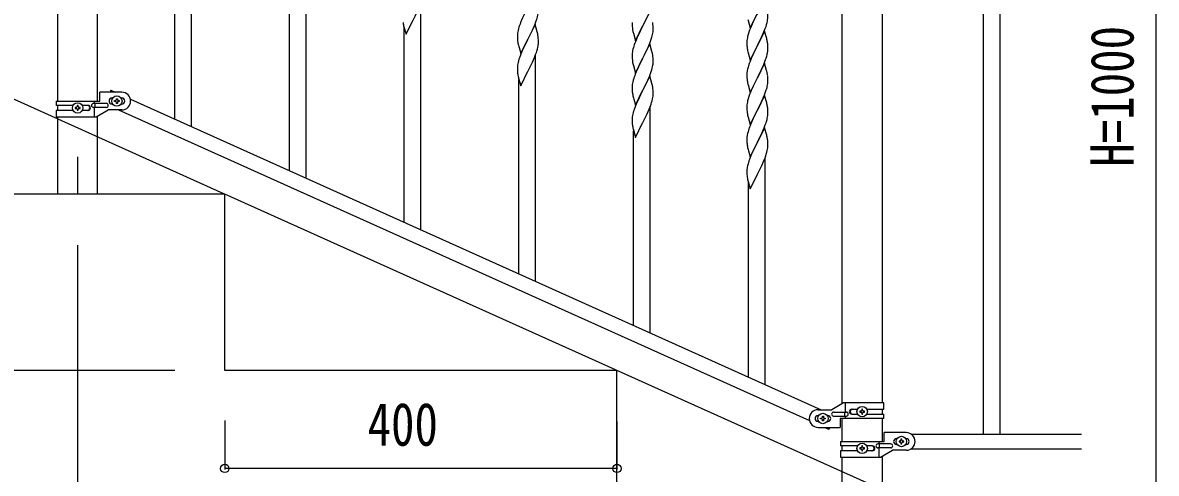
# Model space of a CAD drawing. Units: millimetres, scale not verified. Extents: x -4143 to 4140, y -2900 to 2898.
# Drawn here: x 749 to 1905, y -1877 to -1417 of the extents above; entities that cross this region are included whole.
import ezdxf
from ezdxf.enums import TextEntityAlignment as Align

# ---------------------------------------------------------------- set-up
doc = ezdxf.new("R2010")
doc.units = ezdxf.units.MM
doc.header["$LTSCALE"] = 10
for name, color, linetype in [('0-2_YKK_12', 2, 'Continuous'), ('0-3_YKK_A1', 4, 'Continuous'), ('0-4_YKK_D', 6, 'Continuous')]:
    doc.layers.add(name, color=color, linetype=linetype)
doc.styles.add('ＭＳ ゴシック', font='')
doc.styles.get('ＭＳ ゴシック').set_extended_font_data('MS Gothic')

msp = doc.modelspace()

# ---------------------------------------------------------------- linework, layer by layer
at = {"layer": '0-2_YKK_12'}
msp.add_line((804.89, -1554.38), (804.89, -1592.5), dxfattribs=at)
at = {"layer": '0-3_YKK_A1'}
for p, q in [((784.64, -1497.48), (784.64, -662.5)), ((825.14, -1497.48), (825.14, -662.5)), ((1728.39, -977.46), (1728.39, -1837.46)), ((1745.39, -977.46), (1745.39, -1837.46)), ((1584.64, -1806.31), (1584.64, -1047.46)), ((1625.14, -1047.46), (1625.14, -1805.52)), ((920.89, -1523.46), (920.89, -1292.19)), ((903.89, -1515.81), (903.89, -1317.4)), ((1037.89, -1576.12), (1037.89, -1344.85)), ((1020.89, -1568.47), (1020.89, -1370.05)), ((1154.89, -1628.78), (1154.89, -1397.5)), ((1137.89, -1621.12), (1137.89, -1422.71)), ((1271.89, -1681.43), (1271.89, -1450.16)), ((1508.39, -1448.41), (1508.6, -1447.08)), ((1254.89, -1673.78), (1254.89, -1475.36)), ((827.39, -1497.48), (827.39, -1488.48)), ((849.89, -1488.48), (827.39, -1488.48)), ((838.85, -1486.54), (837.97, -1488.48)), ((838.85, -1486.54), (843.16, -1488.48)), ((782.89, -1497.48), (782.89, -1501.98)), ((782.89, -1497.48), (827.39, -1497.48)), ((800.21, -1501.98), (782.89, -1501.98)), ((784.64, -1506.98), (784.64, -1501.98)), ((815.48, -1501.98), (809.56, -1501.98)), ((834.09, -1499.98), (821.01, -1499.98)), ((821.86, -1497.48), (821.86, -1499.98)), ((822.41, -1499.98), (822.41, -1503.98)), ((839.89, -1494.48), (840.52, -1494.48)), ((839.89, -1500.48), (840.52, -1500.48)), ((843.45, -1497.96), (842.49, -1497.96)), ((846.33, -1497), (847.29, -1497)), ((849.26, -1494.48), (849.89, -1494.48)), ((849.26, -1500.48), (849.89, -1500.48)), ((858.66, -1495.46), (1563.16, -1812.52)), ((1388.89, -1734.09), (1388.89, -1502.81)), ((782.89, -1506.98), (782.89, -1513.48)), ((800.22, -1506.98), (782.89, -1506.98)), ((782.89, -1513.48), (823.76, -1513.48)), ((784.64, -1592.5), (784.64, -1513.48)), ((803.45, -1504.01), (802.49, -1504.01)), ((806.33, -1504.97), (807.29, -1504.97)), ((815.48, -1506.98), (809.56, -1506.98)), ((834.09, -1503.98), (821.01, -1503.98)), ((821.86, -1503.98), (821.86, -1513.48)), ((823.76, -1513.48), (835.89, -1506.48)), ((825.14, -1592.5), (825.14, -1512.69)), ((849.89, -1506.48), (835.89, -1506.48)), ((846.61, -1506.48), (1551.12, -1823.55)), ((1371.89, -1726.44), (1371.89, -1528.02)), ((1505.89, -1786.74), (1505.89, -1555.47)), ((1488.89, -1779.09), (1488.89, -1580.67)), ((825.14, -1592.5), (784.64, -1592.5)), ((1559.89, -1812.52), (1573.89, -1812.52)), ((1586.01, -1805.52), (1573.89, -1812.52)), ((1575.69, -1815.02), (1588.77, -1815.02)), ((1626.89, -1805.52), (1586.01, -1805.52)), ((1587.36, -1819.02), (1587.36, -1815.02)), ((1587.92, -1815.02), (1587.92, -1805.52)), ((1594.29, -1812.02), (1600.22, -1812.02)), ((1603.45, -1814.04), (1602.49, -1814.04)), ((1606.33, -1815), (1607.29, -1815)), ((1609.56, -1812.02), (1626.89, -1812.02)), ((1625.14, -1812.02), (1625.14, -1817.02)), ((1626.89, -1812.02), (1626.89, -1805.52)), ((1560.52, -1818.52), (1559.89, -1818.52)), ((1560.52, -1824.52), (1559.89, -1824.52)), ((1563.45, -1822), (1562.49, -1822)), ((1566.33, -1821.04), (1567.29, -1821.04)), ((1569.89, -1818.52), (1569.26, -1818.52)), ((1569.89, -1824.52), (1569.26, -1824.52)), ((1575.69, -1819.02), (1588.77, -1819.02)), ((1582.39, -1821.52), (1582.39, -1830.52)), ((1626.89, -1821.52), (1582.39, -1821.52)), ((1584.64, -1844.96), (1584.64, -1821.52)), ((1587.92, -1821.52), (1587.92, -1819.02)), ((1594.29, -1817.02), (1600.21, -1817.02)), ((1609.56, -1817.02), (1626.89, -1817.02)), ((1625.14, -1821.52), (1625.14, -1844.96)), ((1626.89, -1821.52), (1626.89, -1817.02)), ((1559.89, -1830.52), (1582.39, -1830.52)), ((1566.61, -1830.52), (1570.93, -1832.46)), ((1571.8, -1830.52), (1570.93, -1832.46)), ((1627.39, -1844.96), (1627.39, -1835.96)), ((1649.89, -1835.96), (1627.39, -1835.96)), ((1654.86, -1837.46), (1828.74, -1837.46)), ((1582.89, -1844.96), (1582.89, -1849.46)), ((1582.89, -1844.96), (1627.39, -1844.96)), ((1600.21, -1849.46), (1582.89, -1849.46)), ((1584.64, -1854.46), (1584.64, -1849.46)), ((1615.48, -1849.46), (1609.56, -1849.46)), ((1634.09, -1847.46), (1621.01, -1847.46)), ((1621.86, -1844.96), (1621.86, -1847.46)), ((1622.41, -1847.46), (1622.41, -1851.46)), ((1639.89, -1841.96), (1640.52, -1841.96)), ((1639.89, -1847.96), (1640.52, -1847.96)), ((1643.45, -1844.48), (1642.49, -1844.48)), ((1646.33, -1845.44), (1647.29, -1845.44)), ((1649.26, -1841.96), (1649.89, -1841.96)), ((1649.26, -1847.96), (1649.89, -1847.96)), ((1582.89, -1854.46), (1582.89, -1860.96)), ((1600.22, -1854.46), (1582.89, -1854.46)), ((1582.89, -1860.96), (1623.76, -1860.96)), ((1584.64, -1952.5), (1584.64, -1860.96)), ((1603.45, -1851.48), (1602.49, -1851.48)), ((1606.33, -1852.44), (1607.29, -1852.44)), ((1615.48, -1854.46), (1609.56, -1854.46)), ((1634.09, -1851.46), (1621.01, -1851.46)), ((1621.86, -1851.46), (1621.86, -1860.96)), ((1623.76, -1860.96), (1635.89, -1853.96)), ((1625.14, -1860.17), (1625.14, -1952.5)), ((1649.89, -1853.96), (1635.89, -1853.96)), ((1654.86, -1852.46), (1828.74, -1852.46))]:
    msp.add_line(p, q, dxfattribs=at)
for points in [[(1271.29, -1386.49), (1264.06, -1401.35), (1263.9, -1401.68), (1260.9, -1407.66), (1259.79, -1409.99), (1258.67, -1412.42), (1257.59, -1414.91), (1256.56, -1417.44), (1255.99, -1418.96)], [(1137.11, -1419.75), (1137.32, -1420.69), (1137.57, -1421.64), (1139.84, -1429.29), (1147.06, -1414.44), (1147.23, -1414.1), (1148.95, -1410.72), (1150.67, -1407.2), (1151.57, -1405.31), (1152.68, -1402.87), (1153.75, -1400.36), (1154.95, -1397.32), (1155.68, -1395.3), (1156.17, -1393.81), (1156.74, -1391.86), (1157.2, -1389.96), (1157.47, -1388.6), (1157.66, -1387.28)], [(1505.29, -1393.19), (1498.06, -1408.06), (1497.54, -1409.08), (1494.9, -1414.37), (1493.79, -1416.69), (1492.67, -1419.12), (1490.96, -1423.13), (1490.17, -1425.16), (1489.45, -1427.18), (1488.66, -1429.66), (1488.14, -1431.58), (1487.83, -1432.98), (1487.59, -1434.33), (1487.43, -1435.63), (1487.37, -1436.45), (1487.34, -1437.25), (1487.36, -1439.12), (1487.39, -1440.13), (1487.44, -1441.07), (1487.52, -1442.23)], [(1488.32, -1414.31), (1488.57, -1415.27), (1490.84, -1422.92), (1498.06, -1408.06), (1498.23, -1407.73), (1499.95, -1404.34), (1501.45, -1401.28), (1502.34, -1399.41), (1503.89, -1395.99), (1504.33, -1394.99), (1505.37, -1392.46), (1506.5, -1389.43), (1507.17, -1387.43)], [(1254.11, -1439.53), (1254.32, -1440.47), (1254.64, -1441.67), (1255, -1442.94), (1256.84, -1449.08), (1264.06, -1434.22), (1264.23, -1433.89), (1265.95, -1430.5), (1267.9, -1426.52), (1268.57, -1425.1), (1269.68, -1422.66), (1270.96, -1419.64), (1272.14, -1416.6), (1272.85, -1414.59), (1273.32, -1413.1), (1273.87, -1411.17), (1274.2, -1409.75), (1274.47, -1408.38), (1274.66, -1407.07)], [(1388.29, -1406.28), (1381.06, -1421.13), (1380.9, -1421.46), (1378.55, -1426.12), (1376.79, -1429.77), (1376.34, -1430.74), (1375.23, -1433.2), (1373.96, -1436.22), (1373.17, -1438.25), (1372.45, -1440.26), (1371.66, -1442.74), (1371.14, -1444.67), (1370.83, -1446.07), (1370.59, -1447.42), (1370.43, -1448.71), (1370.37, -1449.54), (1370.34, -1450.34), (1370.36, -1452.2), (1370.39, -1453.21), (1370.44, -1454.15), (1370.54, -1455.6), (1370.69, -1456.91)], [(1488.06, -1446), (1488.32, -1447.18), (1488.57, -1448.14), (1490.84, -1455.78), (1498.06, -1440.92), (1498.23, -1440.59), (1502.34, -1432.28), (1503.68, -1429.36), (1504.75, -1426.85), (1506.14, -1423.31), (1506.85, -1421.3), (1507.47, -1419.32), (1507.99, -1417.39), (1508.3, -1416), (1508.54, -1414.64), (1508.7, -1413.35), (1508.76, -1412.52), (1508.78, -1411.72), (1508.78, -1410.57), (1508.73, -1408.85), (1508.67, -1407.6), (1508.56, -1406.19)], [(1271.29, -1419.36), (1264.06, -1434.22), (1263.72, -1434.89), (1260.45, -1441.45), (1259.34, -1443.82), (1258.23, -1446.28), (1256.76, -1449.81), (1255.99, -1451.84)], [(1274.02, -1428.9), (1273.8, -1427.96), (1273.55, -1427.01), (1271.29, -1419.36)], [(1370.34, -1417.47), (1370.36, -1419.33), (1370.39, -1420.34), (1370.44, -1421.28), (1370.54, -1422.72), (1370.69, -1424.04), (1370.83, -1425.03), (1371.01, -1425.98), (1371.11, -1426.45), (1371.32, -1427.39), (1371.57, -1428.35), (1373.84, -1436), (1381.06, -1421.13), (1381.23, -1420.8), (1383.16, -1417)], [(1391.76, -1425.6), (1391.78, -1424.8), (1391.78, -1423.66), (1391.73, -1421.93), (1391.67, -1420.69), (1391.56, -1419.27)], [(1253.39, -1429.35), (1253.35, -1430.16), (1253.34, -1430.56), (1253.36, -1432.42), (1253.39, -1433.43), (1253.44, -1434.37), (1253.52, -1435.53)], [(1254.96, -1421.97), (1254.52, -1423.44), (1254.03, -1425.35), (1253.74, -1426.74), (1253.52, -1428.07)], [(1274.76, -1438.68), (1274.78, -1437.88), (1274.78, -1436.74), (1274.73, -1435.01), (1274.67, -1433.77), (1274.56, -1432.36)], [(1371.06, -1459.09), (1371.32, -1460.26), (1371.57, -1461.22), (1373.84, -1468.87), (1381.06, -1454.01), (1381.23, -1453.68), (1382.95, -1450.29), (1384.45, -1447.23), (1385.34, -1445.36), (1386.89, -1441.94), (1387.33, -1440.94), (1388.37, -1438.41), (1389.5, -1435.38), (1390.17, -1433.38)], [(1390.87, -1430.95), (1391.2, -1429.54), (1391.47, -1428.17), (1391.66, -1426.86)], [(1505.29, -1426.07), (1498.06, -1440.92), (1497.72, -1441.59), (1495.11, -1446.79), (1494.01, -1449.09), (1493.34, -1450.52), (1492.23, -1452.98), (1490.56, -1457.02), (1489.99, -1458.54)], [(1508.02, -1435.61), (1507.8, -1434.67), (1507.55, -1433.71), (1505.29, -1426.07)], [(1254.11, -1472.4), (1254.32, -1473.34), (1254.57, -1474.3), (1256.84, -1481.95), (1264.06, -1467.09), (1264.23, -1466.76), (1265.95, -1463.37), (1267.67, -1459.86), (1268.57, -1457.97), (1269.68, -1455.52), (1270.75, -1453.02), (1271.95, -1449.98), (1272.68, -1447.96), (1273.17, -1446.47), (1273.74, -1444.51), (1274.2, -1442.62), (1274.47, -1441.25), (1274.66, -1439.94)], [(1388.29, -1439.15), (1381.06, -1454.01), (1380.9, -1454.34), (1377.9, -1460.32), (1376.79, -1462.64), (1375.67, -1465.07), (1374.59, -1467.57), (1373.56, -1470.1), (1372.99, -1471.62)], [(1391.02, -1448.69), (1390.8, -1447.75), (1390.55, -1446.79), (1388.29, -1439.15)], [(1508.78, -1444.59), (1508.78, -1443.44), (1508.73, -1441.72), (1508.67, -1440.47), (1508.56, -1439.06)], [(1254.96, -1454.84), (1254.52, -1456.31), (1254.03, -1458.22), (1253.74, -1459.6), (1253.52, -1460.94)], [(1391.76, -1458.47), (1391.78, -1457.67), (1391.78, -1456.52), (1391.73, -1454.8), (1391.67, -1453.55), (1391.56, -1452.14)], [(1487.39, -1468.92), (1487.35, -1469.73), (1487.34, -1470.13), (1487.36, -1471.99), (1487.39, -1473), (1487.44, -1473.94), (1487.54, -1475.38), (1487.69, -1476.69), (1487.83, -1477.68), (1488.01, -1478.64), (1488.11, -1479.11), (1488.32, -1480.05), (1488.57, -1481), (1490.84, -1488.65), (1498.06, -1473.79), (1498.23, -1473.46), (1500.16, -1469.66), (1501.67, -1466.56), (1502.34, -1465.15), (1503.68, -1462.23), (1504.54, -1460.22), (1505.76, -1457.19), (1506.5, -1455.17), (1507.01, -1453.67), (1507.61, -1451.7), (1507.99, -1450.26)], [(1253.39, -1462.21), (1253.35, -1463.03), (1253.34, -1463.42), (1253.36, -1465.28), (1253.39, -1466.29), (1253.44, -1467.24), (1253.52, -1468.4)], [(1371.11, -1492.19), (1371.32, -1493.13), (1371.64, -1494.33), (1372, -1495.6), (1373.84, -1501.73), (1381.06, -1486.88), (1381.23, -1486.55), (1382.95, -1483.16), (1384.9, -1479.18), (1385.57, -1477.76), (1386.68, -1475.31), (1387.96, -1472.3), (1389.14, -1469.26), (1389.85, -1467.25), (1390.32, -1465.76), (1390.87, -1463.82), (1391.2, -1462.41), (1391.47, -1461.04), (1391.66, -1459.72)], [(1505.29, -1458.93), (1498.06, -1473.79), (1497.9, -1474.12), (1495.55, -1478.78), (1493.79, -1482.43), (1493.34, -1483.39), (1492.23, -1485.85), (1490.96, -1488.87), (1490.17, -1490.9), (1489.45, -1492.92), (1488.66, -1495.4), (1488.14, -1497.32), (1487.83, -1498.72), (1487.59, -1500.07), (1487.43, -1501.37), (1487.37, -1502.2), (1487.34, -1503), (1487.36, -1504.86), (1487.39, -1505.87), (1487.44, -1506.81), (1487.54, -1508.25), (1487.69, -1509.57)], [(1488.96, -1461.54), (1488.52, -1463.01), (1488.03, -1464.92), (1487.74, -1466.31), (1487.52, -1467.64)], [(1508.02, -1468.47), (1507.68, -1467.06), (1507.49, -1466.33), (1505.29, -1458.93)], [(1371.96, -1474.63), (1371.52, -1476.1), (1371.03, -1478.01), (1370.74, -1479.39), (1370.52, -1480.73)], [(1388.29, -1472.02), (1381.06, -1486.88), (1380.72, -1487.55), (1377.45, -1494.1), (1376.34, -1496.47), (1375.23, -1498.94), (1373.76, -1502.46), (1372.99, -1504.49)], [(1391.02, -1481.56), (1390.8, -1480.62), (1390.55, -1479.66), (1388.29, -1472.02)], [(1507.87, -1483.61), (1508.2, -1482.19), (1508.47, -1480.83), (1508.66, -1479.51)], [(1508.76, -1478.26), (1508.78, -1477.46), (1508.78, -1476.31), (1508.73, -1474.58), (1508.67, -1473.34), (1508.56, -1471.93)], [(1370.39, -1482), (1370.35, -1482.82), (1370.34, -1483.21), (1370.36, -1485.07), (1370.39, -1486.08), (1370.44, -1487.02), (1370.52, -1488.19)], [(1391.76, -1491.34), (1391.78, -1490.54), (1391.78, -1489.39), (1391.73, -1487.67), (1391.67, -1486.42), (1391.56, -1485.01)], [(1488.06, -1511.74), (1488.32, -1512.92), (1488.57, -1513.88), (1490.84, -1521.52), (1498.06, -1506.66), (1498.23, -1506.33), (1499.95, -1502.95), (1501.45, -1499.89), (1502.34, -1498.02), (1503.89, -1494.6), (1504.33, -1493.6), (1505.37, -1491.07), (1506.5, -1488.04), (1507.17, -1486.04)], [(805.37, -1503.05), (805.37, -1502.09), (804.41, -1502.09), (804.41, -1503.05)], [(842.49, -1497.96), (842.49, -1497), (843.45, -1497)], [(844.41, -1496.04), (844.41, -1495.08), (845.37, -1495.08), (845.37, -1496.04)], [(845.37, -1498.92), (845.37, -1499.88), (844.41, -1499.88), (844.41, -1498.92)], [(847.29, -1497), (847.29, -1497.96), (846.33, -1497.96)], [(1371.11, -1525.06), (1371.32, -1526), (1371.57, -1526.96), (1373.84, -1534.6), (1381.06, -1519.75), (1381.23, -1519.42), (1382.95, -1516.03), (1384.67, -1512.51), (1385.57, -1510.62), (1386.68, -1508.18), (1387.75, -1505.67), (1388.95, -1502.63), (1389.68, -1500.62), (1390.17, -1499.12), (1390.74, -1497.17), (1391.2, -1495.28), (1391.47, -1493.91), (1391.66, -1492.59)], [(1505.29, -1491.8), (1498.06, -1506.66), (1497.9, -1506.99), (1494.9, -1512.97), (1493.79, -1515.3), (1492.67, -1517.73), (1491.59, -1520.23), (1490.56, -1522.76), (1489.99, -1524.28)], [(1508.02, -1501.34), (1507.8, -1500.4), (1507.55, -1499.45), (1505.29, -1491.8)], [(802.49, -1504.01), (802.49, -1504.97), (803.45, -1504.97)], [(804.41, -1505.93), (804.41, -1506.89), (805.37, -1506.89), (805.37, -1505.93)], [(807.29, -1504.97), (807.29, -1504.01), (806.33, -1504.01)], [(1371.96, -1507.5), (1371.52, -1508.97), (1371.03, -1510.88), (1370.74, -1512.26), (1370.52, -1513.59)], [(1488.11, -1544.84), (1488.32, -1545.78), (1488.64, -1546.99), (1489, -1548.25), (1490.84, -1554.39), (1498.06, -1539.53), (1498.23, -1539.2), (1499.95, -1535.82), (1501.9, -1531.83), (1502.57, -1530.41), (1503.68, -1527.97), (1504.96, -1524.95), (1506.14, -1521.91), (1506.85, -1519.9), (1507.32, -1518.42), (1507.87, -1516.48), (1508.2, -1515.06), (1508.47, -1513.7), (1508.66, -1512.38)], [(1508.76, -1511.12), (1508.78, -1510.32), (1508.78, -1509.18), (1508.73, -1507.45), (1508.67, -1506.21), (1508.56, -1504.8)], [(1370.39, -1514.87), (1370.35, -1515.68), (1370.34, -1516.08), (1370.36, -1517.94), (1370.39, -1518.95), (1370.44, -1519.89), (1370.52, -1521.06)], [(1505.29, -1524.67), (1498.06, -1539.53), (1497.72, -1540.2), (1494.45, -1546.76), (1493.34, -1549.13), (1492.23, -1551.59), (1490.76, -1555.12), (1489.99, -1557.15)], [(1508.02, -1534.21), (1507.8, -1533.27), (1507.55, -1532.32), (1505.29, -1524.67)], [(1487.39, -1534.66), (1487.35, -1535.47), (1487.34, -1535.87), (1487.36, -1537.73), (1487.39, -1538.74), (1487.44, -1539.68), (1487.52, -1540.84)], [(1488.96, -1527.28), (1488.52, -1528.75), (1488.03, -1530.66), (1487.74, -1532.05), (1487.52, -1533.38)], [(1488.11, -1577.71), (1488.32, -1578.65), (1488.57, -1579.61), (1490.84, -1587.26), (1498.06, -1572.4), (1498.23, -1572.07), (1499.95, -1568.68), (1501.67, -1565.17), (1502.57, -1563.28), (1503.68, -1560.84), (1504.75, -1558.33), (1505.95, -1555.29), (1506.68, -1553.27), (1507.17, -1551.78), (1507.74, -1549.82), (1508.2, -1547.93), (1508.47, -1546.56), (1508.66, -1545.25)], [(1508.76, -1543.99), (1508.78, -1543.19), (1508.78, -1542.05), (1508.73, -1540.32), (1508.67, -1539.08), (1508.56, -1537.67)], [(1488.96, -1560.15), (1488.52, -1561.62), (1488.03, -1563.53), (1487.74, -1564.92), (1487.52, -1566.25)], [(1487.39, -1567.52), (1487.35, -1568.34), (1487.34, -1568.73), (1487.36, -1570.59), (1487.39, -1571.6), (1487.44, -1572.55), (1487.52, -1573.71)], [(1754.89, -1952.5), (954.89, -1592.5), (554.89, -1592.5)], [(1354.89, -1772.5), (954.89, -1772.5), (954.89, -1592.5)], [(1754.89, -1952.5), (1354.89, -1952.5), (1354.89, -1772.5)], [(1602.49, -1814.04), (1602.49, -1815), (1603.45, -1815)], [(1605.37, -1813.08), (1605.37, -1812.12), (1604.41, -1812.12), (1604.41, -1813.08)], [(1607.29, -1815), (1607.29, -1814.04), (1606.33, -1814.04)], [(1562.49, -1822), (1562.49, -1821.04), (1563.45, -1821.04)], [(1564.41, -1820.08), (1564.41, -1819.12), (1565.37, -1819.12), (1565.37, -1820.08)], [(1565.37, -1822.96), (1565.37, -1823.92), (1564.41, -1823.92), (1564.41, -1822.96)], [(1567.29, -1821.04), (1567.29, -1822), (1566.33, -1822)], [(1604.41, -1815.96), (1604.41, -1816.92), (1605.37, -1816.92), (1605.37, -1815.96)], [(1605.37, -1850.52), (1605.37, -1849.56), (1604.41, -1849.56), (1604.41, -1850.52)], [(1642.49, -1844.48), (1642.49, -1845.44), (1643.45, -1845.44)], [(1645.37, -1843.52), (1645.37, -1842.56), (1644.41, -1842.56), (1644.41, -1843.52)], [(1644.41, -1846.4), (1644.41, -1847.36), (1645.37, -1847.36), (1645.37, -1846.4)], [(1647.29, -1845.44), (1647.29, -1844.48), (1646.33, -1844.48)], [(1602.49, -1851.48), (1602.49, -1852.44), (1603.45, -1852.44)], [(1604.41, -1853.4), (1604.41, -1854.36), (1605.37, -1854.36), (1605.37, -1853.4)], [(1607.29, -1852.44), (1607.29, -1851.48), (1606.33, -1851.48)]]:
    msp.add_lwpolyline(points, dxfattribs=at)
for centre in [(804.89, -1504.49), (844.89, -1497.48), (1604.89, -1814.52), (1564.89, -1821.52), (1604.89, -1851.96), (1644.89, -1844.96)]:
    msp.add_circle(centre, 5.3, dxfattribs=at)
for centre, radius, start, end in [((1197.18, -1408.04), 61.2, 188.73397, 191.02572), ((1330.63, -1446.22), 79.46, 159.94312, 162.23488), ((1346.7, -1424.13), 45.12, 6.17603, 8.46779), ((1285.38, -1431.96), 32.09, 173.04137, 175.33313), ((1232.53, -1437.61), 42.39, 9.56096, 11.85272), ((1229.76, -1437.21), 45.06, 6.18616, 8.47791), ((1329.77, -1414.67), 63.23, 342.78424, 345.07599), ((1360.34, -1423.6), 31.49, 354.07159, 356.36334), ((1293.36, -1432.08), 39.99, 184.955, 187.24675), ((1314.15, -1427.83), 61.18, 188.73798, 191.02974), ((1243.35, -1436.69), 31.48, 354.06969, 356.36145), ((1527.47, -1438.78), 40.1, 184.93791, 187.22967), ((1542.24, -1435.67), 55.16, 188.50857, 190.80032), ((1466.55, -1444.31), 42.37, 9.56725, 11.859), ((1463.83, -1443.91), 45, 6.19632, 8.48807), ((1478.51, -1444.07), 30.27, 356.72427, 359.01602), ((1330.6, -1479.09), 79.44, 159.93728, 162.22903), ((1349.54, -1457.39), 42.38, 9.5641, 11.85586), ((1346.75, -1457), 45.07, 6.18413, 8.47589), ((1461.82, -1439.34), 47.45, 346.68556, 348.97731), ((1476.67, -1443.06), 32.18, 352.83347, 355.12522), ((1285.34, -1464.82), 32.06, 173.03459, 175.32634), ((1425.29, -1448.75), 55.21, 188.49987, 190.79162), ((1360.33, -1456.47), 31.5, 354.07349, 356.36524), ((1519.33, -1471.53), 32.04, 173.03232, 175.32407), ((1564.59, -1485.79), 79.42, 159.93435, 162.22611), ((1293.4, -1464.95), 40.03, 184.94929, 187.24105), ((1314.18, -1460.7), 61.2, 188.73397, 191.02572), ((1447.63, -1498.87), 79.46, 159.94312, 162.23488), ((1466.55, -1477.18), 42.37, 9.56725, 11.859), ((1463.7, -1476.78), 45.12, 6.17603, 8.46779), ((1477.34, -1476.26), 31.49, 354.07159, 356.36334), ((849.89, -1497.48), 9, 270, 90), ((1402.38, -1484.61), 32.09, 173.04137, 175.33313), ((1410.36, -1484.73), 39.99, 184.955, 187.24675), ((1431.15, -1480.48), 61.18, 188.73798, 191.02974), ((1349.53, -1490.27), 42.39, 9.56096, 11.85272), ((1346.76, -1489.87), 45.06, 6.18616, 8.47791), ((1446.77, -1467.32), 63.23, 342.78424, 345.07599), ((814.73, -1504.48), 2.5, 270, 90), ((815.48, -1504.48), 2.5, 270, 90), ((821.01, -1501.98), 2, 90, 270), ((834.09, -1501.98), 2, 270, 90), ((839.89, -1497.48), 3, 90, 270), ((843.45, -1496.04), 0.96, 270, 0), ((843.45, -1498.92), 0.96, 0, 90), ((846.33, -1496.04), 0.96, 180, 270), ((846.33, -1498.92), 0.96, 90, 180), ((849.89, -1497.48), 3, 270, 90), ((1360.35, -1489.34), 31.48, 354.06969, 356.36145), ((1466.54, -1510.05), 42.38, 9.5641, 11.85586), ((803.45, -1503.05), 0.96, 270, 0), ((803.45, -1505.93), 0.96, 0, 90), ((806.33, -1503.05), 0.96, 180, 270), ((806.33, -1505.93), 0.96, 90, 180), ((1402.34, -1517.48), 32.06, 173.03459, 175.32634), ((1447.6, -1531.74), 79.44, 159.93728, 162.22903), ((1542.29, -1501.41), 55.21, 188.49987, 190.79162), ((1463.75, -1509.65), 45.07, 6.18413, 8.47589), ((1477.33, -1509.13), 31.5, 354.07349, 356.36524), ((1410.4, -1517.6), 40.03, 184.94929, 187.24105), ((1431.18, -1513.35), 61.2, 188.73397, 191.02572), ((1564.63, -1551.53), 79.46, 159.94312, 162.23488), ((1519.38, -1537.27), 32.09, 173.04137, 175.33313), ((1466.53, -1542.92), 42.39, 9.56096, 11.85272), ((1463.76, -1542.52), 45.06, 6.18616, 8.47791), ((1527.36, -1537.39), 39.99, 184.955, 187.24675), ((1548.15, -1533.14), 61.18, 188.73798, 191.02974), ((1477.35, -1542), 31.48, 354.06969, 356.36145), ((1564.6, -1584.4), 79.44, 159.93728, 162.22903), ((1519.34, -1570.14), 32.06, 173.03459, 175.32634), ((1527.4, -1570.26), 40.03, 184.94929, 187.24105), ((1548.18, -1566.01), 61.2, 188.73397, 191.02572), ((1559.89, -1821.52), 9, 90, 270), ((1575.69, -1817.02), 2, 90, 270), ((1588.77, -1817.02), 2, 270, 90), ((1594.29, -1814.52), 2.5, 90, 270), ((1595.04, -1814.52), 2.5, 90, 270), ((1603.45, -1813.08), 0.96, 270, 0), ((1603.45, -1815.96), 0.96, 0, 90), ((1606.33, -1813.08), 0.96, 180, 270), ((1606.33, -1815.96), 0.96, 90, 180), ((1559.89, -1821.52), 3, 90, 270), ((1563.45, -1820.08), 0.96, 270, 0), ((1563.45, -1822.96), 0.96, 0, 90), ((1566.33, -1820.08), 0.96, 180, 270), ((1566.33, -1822.96), 0.96, 90, 180), ((1569.89, -1821.52), 3, 270, 90), ((1649.89, -1844.96), 9, 270, 90), ((1614.73, -1851.96), 2.5, 270, 90), ((1615.48, -1851.96), 2.5, 270, 90), ((1621.01, -1849.46), 2, 90, 270), ((1634.09, -1849.46), 2, 270, 90), ((1639.89, -1844.96), 3, 90, 270), ((1643.45, -1843.52), 0.96, 270, 0), ((1643.45, -1846.4), 0.96, 0, 90), ((1646.33, -1843.52), 0.96, 180, 270), ((1646.33, -1846.4), 0.96, 90, 180), ((1649.89, -1844.96), 3, 270, 90), ((1603.45, -1850.52), 0.96, 270, 0), ((1603.45, -1853.4), 0.96, 0, 90), ((1606.33, -1850.52), 0.96, 180, 270), ((1606.33, -1853.4), 0.96, 90, 180)]:
    msp.add_arc(centre, radius, start, end, dxfattribs=at)
at = {"layer": '0-4_YKK_D'}
for p, q in [((1904.89, -1907.46), (1904.89, -997.46)), ((953.98, -1592.09), (589.37, -1428.02)), ((804.89, -1644.5), (804.89, -2103.5)), ((903.89, -1772.5), (553.89, -1772.5)), ((954.89, -1823.5), (954.89, -1873.5)), ((1354.89, -1824.5), (1354.89, -1873.5)), ((1354.89, -1872.5), (954.89, -1872.5)), ((1904.89, -1952.46), (1904.89, -1874.52))]:
    msp.add_line(p, q, dxfattribs=at)
for centre in [(954.89, -1872.5), (1354.89, -1872.5)]:
    msp.add_circle(centre, 4.25, dxfattribs=at)

# ---------------------------------------------------------------- texts
at = {"layer": '0-4_YKK_D', "style": 'ＭＳ ゴシック', "width": 0.8}
msp.add_text('H=1000', height=43.99, rotation=90, dxfattribs=at).set_placement((1894.89, -1564.46), align=Align.BOTTOM_LEFT)
msp.add_text('400', height=43.99, dxfattribs=at).set_placement((1100.49, -1862.5), align=Align.BOTTOM_LEFT)

doc.saveas('drawing.dxf')
